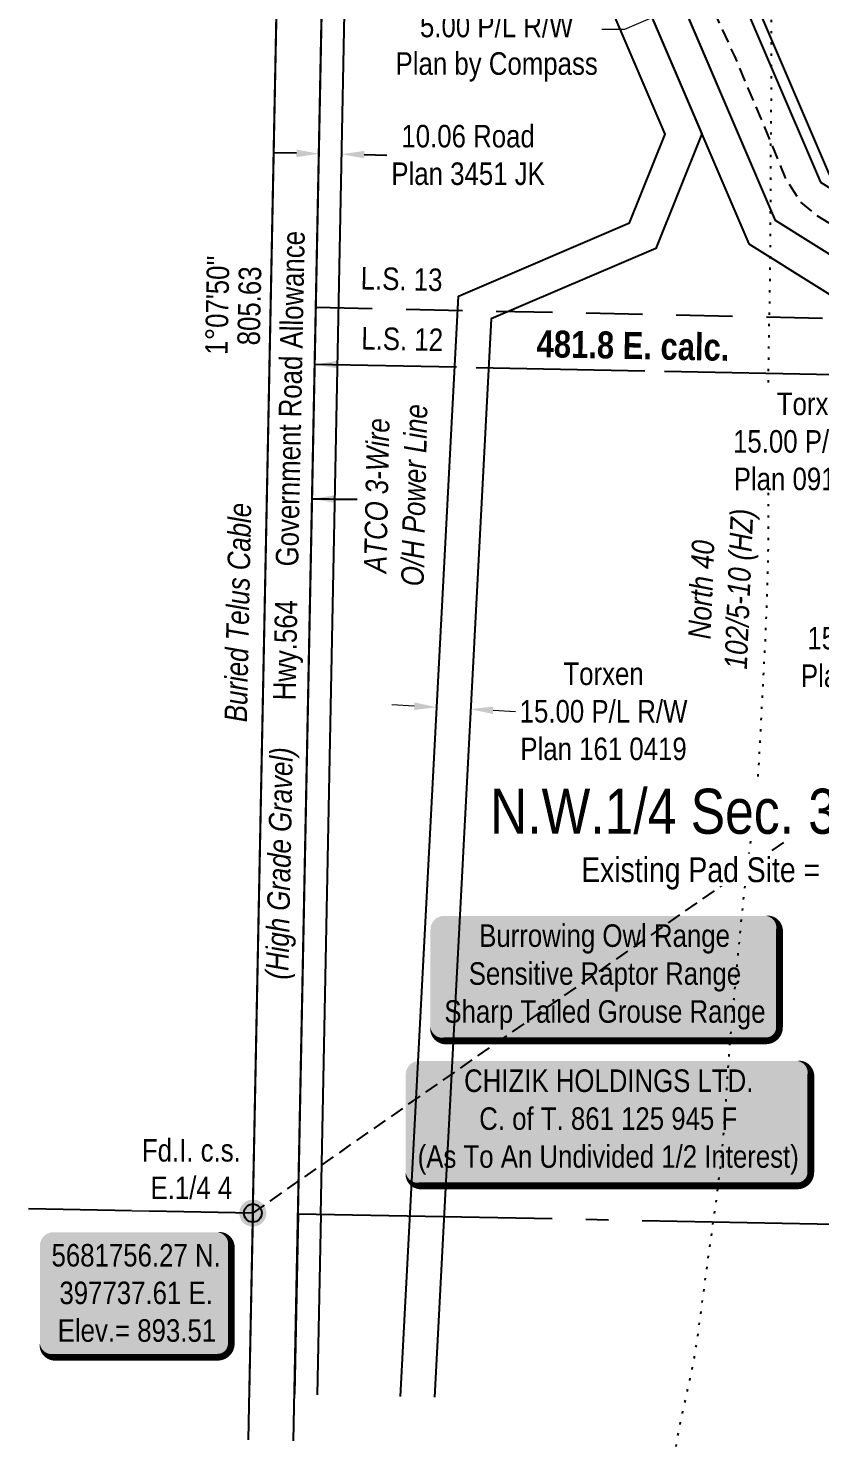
# Model space of a CAD drawing. Extents: x 394466 to 399520, y 5681617 to 5684439.
# Drawn here: x 397638 to 397989, y 5681653 to 5682282 of the extents above; entities that cross this region are included whole.
import ezdxf
from ezdxf.enums import TextEntityAlignment as Align

# ---------------------------------------------------------------- set-up
doc = ezdxf.new("R2010")
doc.units = 0
doc.header["$LTSCALE"] = 5
doc.header["$PDMODE"] = 34
doc.header["$PDSIZE"] = 0.03
for name, pattern in [('foc-COORDS', [16.75, 15, -1.75]), ('foc-DOT', [1, 0.2, -0.8]), ('foc-LSD', [8, 5, -3]), ('foc-QUARTERLINE', [33, 25, -3, 2, -3]), ('foc-TIELINE', [1.875, 1.25, -0.625]), ('UG_PIPE', [1.875, 1.25, -0.625])]:
    doc.linetypes.add(name, pattern=pattern)
doc.layers.get('Defpoints').update_dxf_attribs({"color": 9})
for name, color, linetype in [('ABADATA-DRILL', 8, 'foc-DOT'), ('AS-OWNER', 7, 'Continuous'), ('AS-PIPE-UG', 44, 'UG_PIPE'), ('AS-POWER', 104, 'foc-POWER'), ('AS-TELUS', 224, 'foc-TEL'), ('AS-WILDLIFE-BLOCK', 131, 'Continuous'), ('C-RW', 13, 'Continuous'), ('C-SYMBOL', 7, 'Continuous'), ('DETAIL-T', 7, 'Continuous'), ('DRILL-T', 8, 'Continuous'), ('L-AREAREQUIRED', 7, 'Continuous'), ('L-BD', 7, 'Continuous'), ('L-MON', 1, 'Continuous'), ('L-MON-T', 1, 'Continuous'), ('L-QSEC', 8, 'foc-QUARTERLINE'), ('L-ROAD-T', 7, 'Continuous'), ('L-SEC', 7, 'Continuous'), ('L-SECTION-LSD', 7, 'foc-LSD'), ('L-TIE', 7, 'foc-TIELINE'), ('L-TITLEDB', 4, 'Continuous'), ('L-TITLEDB-T', 4, 'Continuous'), ('P-OFFSETS', 7, 'foc-COORDS')]:
    doc.layers.add(name, color=color, linetype=linetype)
doc.layers.add('C-RW-T', color=13, linetype='Continuous', lineweight=9)
doc.layers.add('T-TEXT', color=48, linetype='Continuous', lineweight=18)
doc.styles.add('100L', font='ARIALN.TTF', dxfattribs={"height": 11})
doc.styles.add('175L', font='ARIALN.TTF', dxfattribs={"height": 20})
doc.styles.add('80', font='ARIALN.TTF', dxfattribs={"height": 10})
doc.styles.add('80CG', font='ARIALN.TTF', dxfattribs={"height": 10})
doc.styles.add('80L', font='ARIALN.TTF', dxfattribs={"height": 10})
doc.styles.add('80LS', font='ARIALNI.TTF', dxfattribs={"height": 10})
doc.styles.add('foc-LtypeFont', font='ARIALN.TTF', dxfattribs={"height": 7.35})
doc.linetypes.add('foc-POWER', pattern='A,6,-1,["P",foc-LtypeFont,S=0.2,R=0,X=-0.625,Y=-0.75],-1.24,4', length=12.24)
doc.linetypes.add('foc-POWER-NOLINE', pattern='A,0,-4,["P",foc-LtypeFont,S=0.2,R=0,X=-0.625,Y=-0.75],-8.24', length=12.24)
doc.linetypes.add('foc-TEL', pattern='A,2,-1,["T",foc-LtypeFont,S=0.2,R=0,X=-0.425,Y=-0.75],-1.24,8', length=12.24)
doc.linetypes.add('foc-TEL-NOLINE', pattern='A,0,-2,["T",foc-LtypeFont,S=0.2,R=0,X=-0.425,Y=-0.75],-10.24', length=12.24)
doc.dimstyles.new('Compass 5 000', dxfattribs={"dimscale": 5, "dimtxt": 9, "dimasz": 2, "dimexe": 0.2, "dimexo": 0.0625, "dimgap": 0.5, "dimtad": 0, "dimtih": 1, "dimtoh": 1, "dimzin": 0, "dimdsep": 46, "dimtxsty": '80CG', "dimcen": 0.1, "dimse1": 1, "dimse2": 1, "dimclrd": 256, "dimclrt": 256, "dimaunit": 1, "dimadec": 4, "dimazin": 0, "dimtfac": 0.06, "dimtofl": 0, "dimtmove": 0, "dimatfit": 1, "dimfxl": 0.2, "dimtolj": 1, "dimtzin": 0, "dimlwd": -1, "dimarcsym": 0})

# ---------------------------------------------------------------- blocks, each defined once
blk = doc.blocks.new('fdia')
at = {"color": 255, "const_width": 1}
blk.add_lwpolyline([(-0.5, 0, 1), (0.5, 0, 1)], format="xyb", close=True, dxfattribs=at)
blk = doc.blocks.new('Fdiaa')
blk.add_blockref('fdia', (0, 0))
blk = doc.blocks.new('fdib')
at = {"color": 1, "const_width": 1.6}
blk.add_lwpolyline([(-0.4, 0, 1), (0.4, 0, 1)], format="xyb", close=True, dxfattribs=at)
at = {"color": 1}
blk.add_circle((0, 0), 0.8, dxfattribs=at)
blk = doc.blocks.new('Fdibb')
blk.add_blockref('fdib', (0, 0))
blk = doc.blocks.new('fdicc')
for name in ['Fdibb', 'Fdiaa']:
    blk.add_blockref(name, (0, 0))
blk = doc.blocks.new('FDI')
blk.add_blockref('fdicc', (0, 0))
blk = doc.blocks.new('*D40')
at = {"layer": 'C-RW-T', "transparency": 16777216}
for p, q in [((397809.3, 5681981.33), (397799.31, 5681981.85)), ((397844.24, 5681979.49), (397854.23, 5681978.97))]:
    blk.add_line(p, q, dxfattribs=at)
for points in [[(397809.39, 5681982.99), (397809.21, 5681979.66), (397819.29, 5681980.8)], [(397844.33, 5681981.16), (397844.16, 5681977.83), (397834.26, 5681980.02)]]:
    blk.add_solid(points, dxfattribs=at)
at = {"layer": 'Defpoints', "color": 0, "transparency": 16777216}
for p in [(397825.77, 5682104.31), (397840.74, 5682103.52), (397834.26, 5681980.02)]:
    blk.add_point(p, dxfattribs=at)
at = {"layer": 'C-RW-T', "transparency": 16777216, "insert": (397893.32, 5681978.97), "char_height": 10, "attachment_point": 5, "style": '80CG'}
blk.add_mtext('\\A1;Torxen\\P15.00 P/L R/W\\PPlan 161 0419', dxfattribs=at)
blk = doc.blocks.new('*D41')
at = {"layer": 'C-RW-T', "transparency": 16777216}
for p, q in [((398067.57, 5682147.4), (398072.88, 5682155.87)), ((398049.01, 5682117.73), (398037.15, 5682098.79)), ((398037.15, 5682098.79), (398027.15, 5682098.79))]:
    blk.add_line(p, q, dxfattribs=at)
for points in [[(398066.16, 5682148.28), (398068.98, 5682146.51), (398062.27, 5682138.92)], [(398047.59, 5682118.62), (398050.42, 5682116.85), (398054.31, 5682126.21)]]:
    blk.add_solid(points, dxfattribs=at)
at = {"layer": 'Defpoints', "color": 0, "transparency": 16777216}
for p in [(398054.31, 5682126.21), (398087.49, 5682123.14), (398079.53, 5682110.43)]:
    blk.add_point(p, dxfattribs=at)
at = {"layer": 'C-RW-T', "transparency": 16777216, "insert": (397988.06, 5682098.79), "char_height": 10, "attachment_point": 5, "style": '80CG', "bg_fill": 3, "box_fill_scale": 1.1, "bg_fill_color": 256, "bg_fill_true_color": 13158600, "bg_fill_transparency": 0}
blk.add_mtext('\\A1;Torxen\\P15.00 P/L R/W\\PPlan 091 5144', dxfattribs=at)
blk = doc.blocks.new('*D46')
at = {"layer": 'Defpoints', "color": 0, "transparency": 16777216}
for p in [(397767.85, 5682269.98), (397777.91, 5682269.78), (397777.05, 5682226.34)]:
    blk.add_point(p, dxfattribs=at)
at = {"layer": 'L-TITLEDB-T', "transparency": 16777216}
for p, q in [((397757, 5682226.74), (397747, 5682226.94)), ((397787.05, 5682226.15), (397797.05, 5682225.95))]:
    blk.add_line(p, q, dxfattribs=at)
for points in [[(397757.03, 5682228.4), (397756.97, 5682225.07), (397767, 5682226.54)], [(397787.08, 5682227.81), (397787.02, 5682224.48), (397777.05, 5682226.34)]]:
    blk.add_solid(points, dxfattribs=at)
at = {"layer": 'L-TITLEDB-T', "transparency": 16777216, "insert": (397833.18, 5682225.95), "char_height": 10, "attachment_point": 5, "style": '80CG'}
blk.add_mtext('\\A1;10.06 Road\\PPlan 3451 JK', dxfattribs=at)
blk = doc.blocks.new('*U49')
h = blk.add_hatch(color=59)
edge = h.paths.add_edge_path()
edge.add_line((-84, -28.5), (84, -28.5))
edge.add_arc((84, -22.5), 6, 270, 360)
edge.add_line((90, -22.5), (90, 21))
edge.add_arc((84, 21), 6, 0, 90)
edge.add_line((84, 27), (-84, 27))
edge.add_arc((-84, 21), 6, 90, 180)
edge.add_line((-90, 21), (-90, -22.5))
edge.add_arc((-84, -22.5), 6, 180, 270)
at = {"color": 1, "flags": 128}
blk.add_lwpolyline([(-84, -28.5, 3, 3, 0), (84, -28.5, 3, 3, 0.414214), (90, -22.5, 3, 3, 0), (90, 21, 3, 0, 0.414214), (84, 27, 0, 0, 0), (-84, 27, 0, 0, 0.414214), (-90, 21, 0, 0, 0), (-90, -22.5, 0, 3, 0.414214)], format="xyseb", close=True, dxfattribs=at)
blk.add_lwpolyline([(82.55, -3.11, 0, 7.5, 0), (0, 0, 0, 0, 0)], format="xyseb", dxfattribs=at)
at = {"color": 1, "style": '80'}
blk.add_attdef('ENTER_TEXT_001', (-35.99, -5), '', height=10, dxfattribs=at)
blk = doc.blocks.new('*U51')
h = blk.add_hatch(color=255)
edge = h.paths.add_edge_path()
edge.add_line((-71.5, -28.5), (71.5, -28.5))
edge.add_arc((71.5, -22.5), 6, 270, 360)
edge.add_line((77.5, -22.5), (77.5, 21))
edge.add_arc((71.5, 21), 6, 0, 90)
edge.add_line((71.5, 27), (-71.5, 27))
edge.add_arc((-71.5, 21), 6, 90, 180)
edge.add_line((-77.5, 21), (-77.5, -22.5))
edge.add_arc((-71.5, -22.5), 6, 180, 270)
at = {"color": 131, "flags": 128}
blk.add_lwpolyline([(-71.5, -28.5, 3, 3, 0), (71.5, -28.5, 3, 3, 0.414214), (77.5, -22.5, 3, 3, 0), (77.5, 21, 3, 0, 0.414214), (71.5, 27, 0, 0, 0), (-71.5, 27, 0, 0, 0.414214), (-77.5, 21, 0, 0, 0), (-77.5, -22.5, 0, 3, 0.414214)], format="xyseb", close=True, dxfattribs=at)
at = {"color": 131, "style": '80'}
blk.add_attdef('ENTER_TEXT_001', (-35.99, -5), '', height=10, dxfattribs=at)
blk = doc.blocks.new('*U52')
h = blk.add_hatch(color=254)
edge = h.paths.add_edge_path()
edge.add_line((-36.5, -28.5), (36.5, -28.5))
edge.add_arc((36.5, -22.5), 6, 270, 360)
edge.add_line((42.5, -22.5), (42.5, 21))
edge.add_arc((36.5, 21), 6, 0, 90)
edge.add_line((36.5, 27), (-36.5, 27))
edge.add_arc((-36.5, 21), 6, 90, 180)
edge.add_line((-42.5, 21), (-42.5, -22.5))
edge.add_arc((-36.5, -22.5), 6, 180, 270)
at = {"color": 1, "flags": 128}
blk.add_lwpolyline([(-36.5, -28.5, 3, 3, 0), (36.5, -28.5, 3, 3, 0.414214), (42.5, -22.5, 3, 3, 0), (42.5, 21, 3, 0, 0.414214), (36.5, 27, 0, 0, 0), (-36.5, 27, 0, 0, 0.414214), (-42.5, 21, 0, 0, 0), (-42.5, -22.5, 0, 3, 0.414214)], format="xyseb", close=True, dxfattribs=at)
blk.add_lwpolyline([(-26.81, -11.33, 0, 10, 0), (0, 0, 5, 5, 0)], format="xyseb", dxfattribs=at)
at = {"color": 1, "style": '80'}
blk.add_attdef('ENTER_TEXT_001', (-35.99, -5), '', height=10, dxfattribs=at)
blk = doc.blocks.new('*D58')
at = {"layer": 'C-RW-T', "transparency": 16777216}
for p, q in [((397965.36, 5682308.62), (397974.55, 5682312.56)), ((397942.38, 5682298.78), (397902.6, 5682281.75)), ((397902.6, 5682281.75), (397892.6, 5682281.75))]:
    blk.add_line(p, q, dxfattribs=at)
for points in [[(397964.7, 5682310.15), (397966.02, 5682307.09), (397956.17, 5682304.68)], [(397941.72, 5682300.31), (397943.04, 5682297.25), (397951.57, 5682302.72)]]:
    blk.add_solid(points, dxfattribs=at)
at = {"layer": 'Defpoints', "color": 0, "transparency": 16777216}
for p in [(397956.17, 5682304.68), (397968.76, 5682262.57), (397973.36, 5682264.54)]:
    blk.add_point(p, dxfattribs=at)
at = {"layer": 'C-RW-T', "transparency": 16777216, "insert": (397845.87, 5682281.75), "char_height": 10, "attachment_point": 5, "style": '80CG'}
blk.add_mtext('\\A1;Torxen\\P5.00 P/L R/W\\PPlan by Compass', dxfattribs=at)
blk = doc.blocks.new('*D75')
at = {"layer": 'C-RW-T', "transparency": 16777216}
for p, q in [((398121.64, 5681995.43), (398062.84, 5682010)), ((398155.6, 5681987.01), (398165.31, 5681984.6))]:
    blk.add_line(p, q, dxfattribs=at)
for points in [[(398122.04, 5681997.04), (398121.23, 5681993.81), (398131.34, 5681993.02)], [(398156, 5681988.62), (398155.2, 5681985.39), (398145.9, 5681989.41)]]:
    blk.add_solid(points, dxfattribs=at)
at = {"layer": 'Defpoints', "color": 0, "transparency": 16777216}
for p in [(398130.67, 5681990.3), (398131.34, 5681993.02), (398145.22, 5681986.7)]:
    blk.add_point(p, dxfattribs=at)
at = {"layer": 'C-RW-T', "transparency": 16777216, "insert": (398021.06, 5682010), "char_height": 10, "attachment_point": 5, "style": '80CG'}
blk.add_mtext('\\A1;Torxen\\P15.00 P/L R/W\\PPlan by Caltech', dxfattribs=at)

msp = doc.modelspace()

# ---------------------------------------------------------------- linework, layer by layer
at = {"layer": 'ABADATA-DRILL', "flags": 128}
msp.add_lwpolyline([(397925.491, 5681652.615), (397925.965, 5681655.554), (397927.178, 5681661.719), (397928.599, 5681668.339), (397930.205, 5681675.675), (397931.964, 5681683.639), (397933.665, 5681692.233), (397935.051, 5681701.103), (397936.328, 5681710.476), (397937.656, 5681720.417), (397939.064, 5681730.877), (397940.305, 5681739.971), (397940.608, 5681742.124), (397942.177, 5681753.15), (397943.424, 5681762.014), (397943.727, 5681764.187), (397945.134, 5681775.607), (397946.346, 5681787.73), (397947.33, 5681800.018), (397948.141, 5681812.599), (397948.999, 5681825.549), (397950.033, 5681838.316), (397951.241, 5681851.239), (397952.45, 5681864.242), (397953.681, 5681877.375), (397954.97, 5681890.387), (397956.392, 5681903.506), (397958.073, 5681916.609), (397959.88, 5681929.521), (397961.406, 5681942.917), (397962.362, 5681956.276), (397963.066, 5681969.489), (397963.753, 5681982.922), (397964.427, 5681996.126), (397965.156, 5682009.629), (397965.695, 5682022.655), (397966.073, 5682036.105), (397966.468, 5682049.384), (397966.641, 5682062.588), (397966.558, 5682075.967), (397966.464, 5682089.326), (397966.46, 5682102.653), (397966.505, 5682115.969), (397966.601, 5682129.275), (397966.772, 5682142.389), (397967.007, 5682155.711), (397967.229, 5682168.834), (397967.385, 5682182.158), (397967.456, 5682195.264), (397967.547, 5682208.379), (397967.614, 5682221.755), (397967.686, 5682234.881), (397967.811, 5682248.206), (397967.876, 5682261.462), (397967.902, 5682274.818), (397967.868, 5682288.176), (397967.552, 5682301.42), (397967.403, 5682314.48), (397967.667, 5682327.752), (397968.063, 5682341.081), (397968.577, 5682354.348), (397969.129, 5682367.504), (397969.661, 5682380.611), (397970.205, 5682393.867), (397970.685, 5682406.925), (397971.016, 5682420.036), (397971.279, 5682433.198), (397971.36, 5682446.313), (397971.307, 5682459.682), (397971.118, 5682472.783), (397970.774, 5682486.147), (397970.405, 5682499.251), (397970.055, 5682512.246), (397969.865, 5682525.297), (397969.561, 5682538.65), (397968.723, 5682551.794), (397967.638, 5682565.043), (397966.754, 5682578.378), (397966, 5682591.71), (397965.279, 5682604.731), (397964.29, 5682617.788), (397963.081, 5682630.86), (397961.801, 5682643.893), (397960.366, 5682657.168)], dxfattribs=at)
at = {"layer": 'AS-POWER', "linetype": 'foc-POWER-NOLINE', "flags": 128}
msp.add_lwpolyline([(397755.727, 5681655.184), (397775.555, 5682660.309)], dxfattribs=at)
at = {"layer": 'C-RW', "flags": 128}
for points in [[(397895.726, 5682433.158), (397923.926, 5682367.29), (397989.608, 5682213.877), (398135.473, 5682122.582), (398216.951, 5682109.097), (398306.446, 5682133.383), (398336.418, 5682132.078), (398351.563, 5682131.418), (398354.203, 5682106.289), (398335.33, 5682107.112), (398309.241, 5682108.248), (398218.242, 5682083.553), (398126.456, 5682098.744), (397969.716, 5682196.847), (397900.954, 5682357.454), (397880.009, 5682406.375), (397895.726, 5682433.158)], [(397780.936, 5682423.249), (397780.642, 5682408.358), (397863.558, 5682406.703), (397957.78, 5682186.628), (398121.046, 5682084.442), (398220.613, 5682067.963), (398283.484, 5682014.72), (398293.174, 5682026.163), (398227.145, 5682082.08), (398126.456, 5682098.744), (397969.716, 5682196.847), (397873.533, 5682421.501), (397780.938, 5682423.349)]]:
    msp.add_lwpolyline(points, close=True, dxfattribs=at)
msp.add_lwpolyline([(397803.223, 5681674.916), (397828.873, 5682163.387), (397904.899, 5682195.849), (397920.665, 5682235.223), (397847.107, 5682407.032), (397840.631, 5682422.158), (397857.082, 5682421.829), (397860.891, 5682412.934), (397936.893, 5682235.415), (397916.506, 5682184.502), (397843.356, 5682153.268), (397818.222, 5681674.608)], dxfattribs=at)
at = {"layer": 'L-QSEC'}
for p, q in [((397737.605, 5681756.268), (397637.943, 5681758.217)), ((398530.392, 5681740.763), (397757.713, 5681755.875))]:
    msp.add_line(p, q, dxfattribs=at)
at = {"layer": 'L-SEC'}
for p, q in [((397737.605, 5681756.268), (397753.488, 5682561.411)), ((397757.713, 5681755.871), (397773.595, 5682560.981)), ((397737.605, 5681756.268), (397736.027, 5681676.298)), ((397757.713, 5681755.871), (397756.135, 5681675.884))]:
    msp.add_line(p, q, dxfattribs=at)
at = {"layer": 'L-SECTION-LSD'}
msp.add_line((397765.654, 5682158.426), (398572.373, 5682141.123), dxfattribs=at)
at = {"layer": 'L-TITLEDB'}
for q in [(397783.649, 5682560.766), (397766.189, 5681675.678)]:
    msp.add_line((397767.767, 5681755.673), q, dxfattribs=at)
at = {"layer": 'P-OFFSETS'}
msp.add_solid([(397775.148, 5682131.316), (397765.152, 5682132.982), (397775.148, 5682134.648)], dxfattribs=at)

# ---------------------------------------------------------------- block references
at = {"layer": 'AS-OWNER'}
ref = msp.add_blockref('*U49', (397895.416, 5681796.857), dxfattribs=dict(at, xscale=0.9991637348029055, yscale=0.9991637348029055, zscale=0.9991637348029055))
ref.add_attrib('ENTER_TEXT_001', 'CHIZIK HOLDINGS LTD.', (397831.404, 5681810.067), dxfattribs={"layer": '0', "color": 1, "height": 9.99164, "style": '80'})
ref.add_attrib('ENTER_TEXT_002', 'C. of T. 861 125 945 F', (397838.121, 5681793.237), dxfattribs={"layer": '0', "color": 1, "height": 9.99164, "style": '80'})
ref.add_attrib('ENTER_TEXT_003', '(As To An Undivided 1/2 Interest)', (397810.797, 5681776.414), dxfattribs={"layer": '0', "color": 1, "height": 9.99164, "style": '80'})
at = {"layer": 'AS-WILDLIFE-BLOCK'}
ref = msp.add_blockref('*U51', (397893.956, 5681861.243), dxfattribs=dict(at, xscale=0.99959203, yscale=0.99959203, zscale=0.99959203))
ref.add_attrib('ENTER_TEXT_001', 'Burrowing Owl Range', (397838.098, 5681874.463), dxfattribs={"layer": '0', "color": 131, "height": 9.99592, "style": '80'})
ref.add_attrib('ENTER_TEXT_002', 'Sensitive Raptor Range', (397833.475, 5681857.625), dxfattribs={"layer": '0', "color": 131, "height": 9.99592, "style": '80'})
ref.add_attrib('ENTER_TEXT_003', 'Sharp Tailed Grouse Range', (397822.651, 5681840.788), dxfattribs={"layer": '0', "color": 131, "height": 9.99592, "style": '80'})
at = {"layer": 'DETAIL-T'}
ref = msp.add_blockref('*U52', (397685.541, 5681720.798), dxfattribs=dict(at, xscale=0.99959203, yscale=0.99959203, zscale=0.99959203))
ref.add_attrib('ENTER_TEXT_001', '5681756.27 N.', (397648.237, 5681732.565), dxfattribs={"layer": '0', "color": 1, "height": 9.99592, "style": '80'})
ref.add_attrib('ENTER_TEXT_002', '397737.61 E.', (397651.735, 5681715.865), dxfattribs={"layer": '0', "color": 1, "height": 9.99592, "style": '80'})
ref.add_attrib('ENTER_TEXT_003', 'Elev.= 893.51', (397650.968, 5681699.164), dxfattribs={"layer": '0', "color": 1, "height": 9.99592, "style": '80'})

# ---------------------------------------------------------------- texts
at = {"layer": 'AS-POWER', "insert": (397786.767, 5682034.444), "char_height": 9.99261, "attachment_point": 1, "rotation": 88.803602, "style": '80L'}
msp.add_mtext_dynamic_manual_height_columns('\\pi6.1399;{\\fArial Narrow|b0|i1|c0|p34;ATCO 3-Wire\\P\\pi0.60507;O/H Power Line}', width=80.67389, gutter_width=50.013, heights=[0], dxfattribs=at)
at = {"layer": 'AS-TELUS', "insert": (397724.979, 5681974.003), "char_height": 9.99261, "attachment_point": 1, "rotation": 88.869877, "style": '80L'}
msp.add_mtext_dynamic_manual_height_columns('\\pi0.33522;{\\fArial Narrow|b0|i1|c0|p34;Buried Telus Cable}', width=97.23615, gutter_width=50.013, heights=[0], dxfattribs=at)
at = {"layer": 'L-BD', "style": '80L'}
for s, p in [("1°07'50''", (397721.811, 5682159.308)), ('805.63', (397736.052, 5682159.027))]:
    msp.add_text(s, height=9.9959, rotation=88.8699, dxfattribs=at).set_placement(p, align=Align.MIDDLE)
at = {"layer": 'L-ROAD-T', "style": '80L'}
for s, height, p in [('Government Road Allowance', 9.99592, (397754.219, 5682117.83)), ('Hwy.564', 9.9959, (397752.016, 5682006.168))]:
    msp.add_text(s, height=height, rotation=88.869877, dxfattribs=at).set_placement(p, align=Align.MIDDLE_CENTER)
at = {"layer": 'T-TEXT', "style": '80LS'}
msp.add_text('(High Grade Gravel)', height=9.99592, rotation=88.869877, dxfattribs=at).set_placement((397749.364, 5681911.523), align=Align.MIDDLE_CENTER)

# ---------------------------------------------------------------- dimensions: what is measured, and where the dimension line sits
at = {"layer": 'C-RW-T'}
for base, p1, p2, angle, text, picture, middle in [((397956.167, 5682304.685), (397968.761, 5682262.57), (397973.355, 5682264.537), 23.177491, 'Torxen\\P5.00 P/L R/W\\PPlan by Compass', '*D58', (397845.872, 5682281.752)), ((397834.259, 5681980.018), (397825.771, 5682104.307), (397840.744, 5682103.521), 356.994191, 'Torxen\\P15.00 P/L R/W\\PPlan 161 0419', '*D40', (397893.317, 5681978.97))]:
    dim = msp.add_linear_dim(base=base, p1=p1, p2=p2, angle=angle, text=text, dimstyle='Compass 5 000', dxfattribs=at)
    dim.commit()
    dim.dimension.update_dxf_attribs({"geometry": picture, "text_midpoint": middle, "dimtype": 161})
at = {"layer": 'L-TITLEDB-T'}
dim = msp.add_linear_dim(base=(397777.052, 5682226.343), p1=(397767.855, 5682269.98), p2=(397777.909, 5682269.782), angle=358.869877, text='10.06 Road\\PPlan 3451 JK', dimstyle='Compass 5 000', dxfattribs=at)
dim.commit()
dim.dimension.update_dxf_attribs({"geometry": '*D46', "text_midpoint": (397833.177, 5682225.949), "dimtype": 161})

# ---------------------------------------------------------------- leaders
at = {"layer": 'AS-POWER', "path_type": 1}
msp.add_leader([(397763.976, 5682073.371), (397783.976, 5682073.186)], dimstyle='Compass 5 000', override={"dimgap": 0.5, "dimtad": 0}, dxfattribs=at)

# ---------------------------------------------------------------- next in the draw order: texts
at = {"layer": 'L-SECTION-LSD', "char_height": 9.99592, "attachment_point": 1, "rotation": 358.771265, "style": '100L', "bg_fill": 3, "box_fill_scale": 1.5, "bg_fill_color": 256, "bg_fill_transparency": 0}
for s, width, insert in [('\\pi1.903;L.S. 13', 36.83422, (397783.736, 5682176.364)), ('\\pi2.2419;L.S. 12', 37.11172, (397783.656, 5682149.729))]:
    msp.add_mtext_dynamic_manual_height_columns(s, width=width, gutter_width=55, heights=[0], dxfattribs=dict(at, insert=insert))

# ---------------------------------------------------------------- next in the draw order: dimensions: what is measured, and where the dimension line sits
at = {"layer": 'C-RW-T'}
dim = msp.add_linear_dim(base=(398054.312, 5682126.21), p1=(398087.485, 5682123.136), p2=(398079.53, 5682110.426), angle=237.957991, text='Torxen\\P15.00 P/L R/W\\PPlan 091 5144', dimstyle='Compass 5 000', override={"dimtfill": 1}, dxfattribs=at)
dim.commit()
dim.dimension.update_dxf_attribs({"geometry": '*D41', "text_midpoint": (397988.063, 5682098.788), "dimtype": 161})

# ---------------------------------------------------------------- next in the draw order: linework, layer by layer
at = {"layer": 'AS-PIPE-UG', "flags": 128}
msp.add_lwpolyline([(398373.661, 5682114.878), (398347.952, 5682115.99), (398327.152, 5682117.287), (398323.243, 5682117.168), (398312.882, 5682117.335), (398303.874, 5682113.877), (398287.071, 5682103.448), (398276.575, 5682098.446), (398262.649, 5682092.582), (398258.114, 5682090.982), (398251.502, 5682090.405), (398243.071, 5682091.198), (398232.016, 5682093.093), (398216.836, 5682095.883), (398198.73, 5682098.776), (398178.191, 5682102.149), (398159.869, 5682104.881), (398137.567, 5682108.335), (398122.492, 5682115.095), (398096.736, 5682131.316), (398073.686, 5682145.872), (398068.266, 5682149.653), (398049.114, 5682161.874), (398026.326, 5682175.838), (398001.92, 5682190.258), (397988.135, 5682199.024), (397980.789, 5682205.097), (397974.152, 5682215.822), (397963.153, 5682242.446), (397951.56, 5682269.844), (397938.896, 5682297.671), (397928.435, 5682322.859), (397917.768, 5682345.9), (397913.353, 5682357.247), (397912.725, 5682373.189), (397913.648, 5682394.389), (397914.44, 5682422.687), (397915.141, 5682441.286), (397915.26, 5682461.587), (397914.431, 5682465.88), (397910.872, 5682469.897), (397908.49, 5682471.569), (397891.353, 5682479.166), (397886.554, 5682481.037), (397878.433, 5682482.828), (397868.234, 5682480.216), (397864.161, 5682475.093), (397863.312, 5682470.944)], dxfattribs=at)
at = {"layer": 'C-RW'}
msp.add_lwpolyline([(398217.767, 5682114.028), (398137.276, 5682127.349), (397993.586, 5682217.283), (397931.563, 5682362.152), (397934.495, 5682499.222), (397852.924, 5682500.967), (397852.176, 5682465.989), (397867.166, 5682465.669), (397867.594, 5682485.656), (397919.184, 5682484.552), (397917.021, 5682383.42), (397923.926, 5682367.29), (397989.608, 5682213.877), (398135.473, 5682122.582), (398216.951, 5682109.097)], close=True, dxfattribs=at)
at = {"layer": 'L-TIE'}
msp.add_line((397737.605, 5681756.268), (398196.527, 5682076.686), dxfattribs=at)
at = {"layer": 'P-OFFSETS'}
msp.add_line((398246.642, 5682123.484), (397765.152, 5682132.982), dxfattribs=at)

# ---------------------------------------------------------------- next in the draw order: texts
at = {"layer": 'P-OFFSETS', "color": 14, "insert": (397854.163, 5682148.459), "char_height": 11.9951, "attachment_point": 1, "rotation": 358.869877, "style": '80L'}
msp.add_mtext_dynamic_manual_height_columns('\\pi9.6041;{\\fArial Narrow|b1|i0|c0|p34;481.8 E. calc.}', width=103.59122, gutter_width=47.5, heights=[0], dxfattribs=at)

# ---------------------------------------------------------------- next in the draw order: dimensions: what is measured, and where the dimension line sits
at = {"layer": 'C-RW-T'}
dim = msp.add_linear_dim(base=(398131.342, 5681993.02), p1=(398145.222, 5681986.695), p2=(398130.668, 5681990.302), angle=166.080324, text='Torxen\\P15.00 P/L R/W\\PPlan by Caltech', dimstyle='Compass 5 000', dxfattribs=at)
dim.commit()
dim.dimension.update_dxf_attribs({"geometry": '*D75', "text_midpoint": (398021.055, 5682009.997), "dimtype": 161})

# ---------------------------------------------------------------- next in the draw order: texts
at = {"layer": 'C-SYMBOL', "color": 3, "insert": (397989.925, 5681944.674), "char_height": 19.99184, "width": 294.0137, "attachment_point": 2, "style": '175L', "bg_fill": 3, "box_fill_scale": 1.15, "bg_fill_color": 256, "bg_fill_true_color": 256, "bg_fill_transparency": 0}
msp.add_mtext('N.W.1/4 Sec. 3-27-18-W.4M.', dxfattribs=at)
at = {"layer": 'DRILL-T', "insert": (397930.254, 5681997.704), "char_height": 9.99592, "attachment_point": 1, "rotation": 87.662963, "style": '80L', "bg_fill": 3, "box_fill_scale": 1.15, "bg_fill_color": 256, "bg_fill_true_color": 256, "bg_fill_transparency": 0}
msp.add_mtext_dynamic_manual_height_columns('\\pi13.633;{\\fArial Narrow|b0|i1|c0|p34;North 40\\P\\pi0.91331;102/5-10 (HZ)}', width=70.7412, gutter_width=50.018, heights=[0], dxfattribs=at)
at = {"layer": 'L-AREAREQUIRED', "color": 5, "insert": (397989.318, 5681914.193), "char_height": 10.99551, "width": 210.89228, "attachment_point": 2, "style": '100L', "bg_fill": 3, "box_fill_scale": 1.15, "bg_fill_color": 256, "bg_fill_true_color": 256, "bg_fill_transparency": 0}
msp.add_mtext('Existing Pad Site = 2.006 ha  4.96 Ac.', dxfattribs=at)
at = {"layer": 'L-MON-T', "insert": (397710.313, 5681775.764), "char_height": 9.99578, "width": 43.04226, "attachment_point": 5, "style": '80CG', "bg_fill": 2}
msp.add_mtext('\\A1;Fd.I. c.s.\\PE.1/4 4', dxfattribs=at)

# ---------------------------------------------------------------- next in the draw order: linework, layer by layer
at = {"layer": 'AS-TELUS', "linetype": 'foc-TEL-NOLINE', "flags": 128}
msp.add_lwpolyline([(397735.619, 5681655.581), (397755.447, 5682660.705)], dxfattribs=at)

# ---------------------------------------------------------------- next in the draw order: block references
at = {"layer": 'L-MON', "xscale": 4.999999999999995, "yscale": 4.999999999999995, "zscale": 4.999999999999995}
msp.add_blockref('FDI', (397737.605, 5681756.268), dxfattribs=at)

doc.saveas('drawing.dxf')
